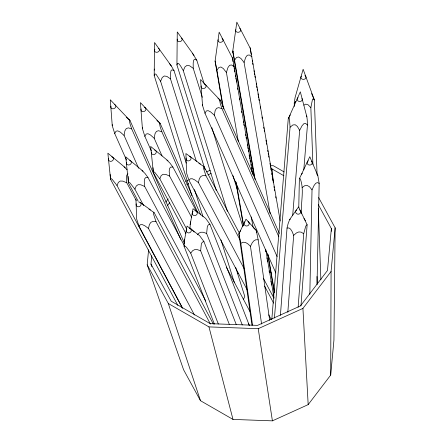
<?xml version="1.0" encoding="UTF-8"?>
<svg xmlns="http://www.w3.org/2000/svg" width="443" height="443" viewBox="0 0 443 443"><rect width="100%" height="100%" fill="white"/><g stroke="black" fill="none" stroke-linecap="round" stroke-linejoin="round"><path stroke-width="0.66" d="M148.588 249.802L147.192 264.809L183.579 369.744L200.48 400.71L232.996 419.416L272.412 420.85L308.173 404.625L330.694 375.088L331.082 271.493L335.135 227.829L318.633 197.584M331.336 231.324L331.364 228.571L318.284 204.6M335.135 227.829L333.939 340.158L330.694 375.088M191.847 195.645L154.203 75.526L154.541 42.545L171.341 66.018L174.044 70.725L205.065 169.724M298.765 207.828L299.379 178.773L309.79 156.706L317.864 175.721L319.17 183.374L317.033 284.384M301.572 213.842C300.542 202.279 304.612 189.715 300.166 178.601L299.379 178.773M309.818 294.318L312.027 189.853L313.998 185.595L315.671 183.347L317.31 182.588L319.17 183.374M214.412 324.138L184.044 246.175L184.199 241.856L187.046 226.068L199.655 235.709L203.924 241.568L236.296 324.686M249.304 325.372L209.899 224.219L205.635 218.355L193.026 208.714L190.18 224.501L190.025 228.826L191.094 228.848L194.189 232.077M229.264 324.276L200.657 250.827L201.36 243.811L202.329 242.21L203.924 241.568M242.271 324.963L206.637 233.478L207.341 226.462L208.31 224.856L209.899 224.219M280.413 315.333L287.036 228.04L288.105 223.632L289.689 219.484L298.56 206.947L307.126 224.784L300.969 305.891M287.823 312.332L293.665 235.349L292.042 231.379L290.547 229.086L288.969 227.984L287.036 228.04M298.128 307.265L303.71 233.721L305.615 226.644L306.362 225.166L307.126 224.784M271.825 319.314L288.249 118.868L300.321 91.834L306.883 116.869L307.226 119.732L307.459 125.092L303.787 169.863M274.422 318.03L290.06 127.23L289.484 119.012L288.991 117.993L288.249 118.868L290.303 114.909M292.662 215.752L299.662 130.342L302.004 125.818L303.892 123.675L305.626 123.381L307.459 125.092M151.866 266.675L150.963 264.067L151.727 255.821M331.364 228.571L327.471 270.479L300.454 305.914L257.544 325.383L210.248 323.667L171.236 301.223L150.963 264.067M128.265 176.43L128.437 182.931L138.194 201.211M222.846 106.602L215.093 61.09L219.158 32.167L232.669 58.515L252.798 174.448M254.487 177.654L232.891 52.307L232.763 51.072L236.828 22.15L250.339 48.497L280.209 220.974M294.362 106.492L294.241 103.036L295.06 97.632L303.134 69.269L314.369 99.974L317.077 174.675M312.908 164.403L310.853 107.682L312.453 99.509L313.306 98.706L314.369 99.974L311.556 93.528M138.637 168.262L124.073 135.442L124.871 130.879L126.277 128.536L128.42 127.861L131.721 128.941L180.727 239.381M162.055 155.958L154.214 138.288L155.011 133.725L156.418 131.383L158.561 130.707L161.861 131.781L197.705 212.562M277.085 256.58L214.351 115.213L215.148 110.65L216.555 108.308L218.698 107.632L221.998 108.707L278.846 236.822M154.164 70.177L154.374 69.042M184.199 241.856L184.748 239.165M190.18 224.501L190.728 221.81M194.46 315.001L148.471 228.45L149.402 224.573L150.83 222.386L152.901 221.422L156.019 221.655L210.431 324.049M244.409 269.128L198.42 182.577L199.35 178.701L200.779 176.513L202.85 175.544L205.967 175.782L239.973 239.779M215.22 62.325L215.603 61.106M238.262 141.273L226.412 72.464L227.935 67.602L229.585 65.298L231.573 64.971L234.253 66.81M232.891 52.307L233.273 51.089M270.13 213.687L244.082 62.446L245.605 57.579L247.255 55.281L249.248 54.954L251.923 56.787M182.051 307.414L117.018 185.534L118.347 182.389L120.236 181.043L122.883 181.126L126.792 182.815L136.222 200.485M143.676 205.635L134.899 189.178L136.228 186.032L138.116 184.687L140.763 184.77L144.667 186.459L205.796 301.03M186.808 229.358L159.823 178.778L161.152 175.633L163.041 174.287L165.688 174.37L169.591 176.059L191.703 217.496M243.412 299.584L244.774 296.445L235.67 267.406M186.226 163.129L160.582 81.29L162.249 77.486L164.259 75.997L166.85 76.373L170.5 78.893L196.354 161.39M227.359 211.278L183.308 70.697L184.975 66.893L186.985 65.398L189.582 65.774L193.231 68.294L202.329 97.338M154.203 75.526L154.923 73.909L156.108 74.313L160.582 81.29M216.228 190.329L176.929 64.933L177.649 63.316L178.839 63.714L180.611 65.99L183.308 70.697M240.704 230.277L238.899 233.821L251.973 325.201M261.58 324.027L250.461 246.28L252.266 242.736L253.983 240.704L255.849 239.752L258.18 239.851L269.693 320.322M126.493 160.073L114.731 133.564L115.983 131.25L117.783 130.851L120.319 132.119L124.073 135.442M151.312 150.925L144.872 136.411L146.124 134.091L147.923 133.692L150.459 134.965L154.214 138.288M275.862 273.004L205.009 113.336L206.261 111.016L208.06 110.617L210.597 111.891L214.351 115.213M223.582 109.056L216.893 70.221L218.864 67.474L220.902 67.004L223.283 68.515L226.412 72.464M255.102 179.426L234.563 60.204L236.534 57.457L238.572 56.986L240.953 58.498L244.082 62.446M301.345 174.514L302.347 173.169M165.737 202.141L168.218 198.885M167.327 205.801L169.824 202.529M147.192 264.809L168.312 303.516L208.958 326.901L258.23 328.689L302.929 308.411L331.082 271.493M197.473 234.796L198.641 233.323L200.734 232.243L203.254 232.254L206.637 233.478M218.321 324.005L190.717 253.13L192.661 250.672L194.759 249.592L197.273 249.603L200.657 250.827M127.922 173.828L126.776 175.195L126.388 177.992L126.792 182.815M294.241 103.036L295.874 101.358M182.715 308.394L138.991 226.113L140.437 224.684L142.314 224.618L144.839 225.769L148.471 228.45M247.565 290.558L188.939 180.24L190.39 178.811L192.262 178.745L194.787 179.891L198.42 182.577M293.665 235.349L296.511 232.902L298.887 231.927L301.174 232.143L303.71 233.721M290.06 127.23L292.884 124.948L295.193 124.749L297.342 126.388L299.662 130.342M302.132 187.55L304.834 185.645L307.149 185.434L309.43 186.713L312.027 189.853M239.336 233.084L204.035 166.651L203.459 167.039L203.581 168.55L205.967 175.782M213.354 324.06L154.086 212.524L153.511 212.911L153.632 214.423L156.019 221.655M303.937 105.135L305.664 104.133L308.035 104.758L310.853 107.682M289.689 219.484L290.453 219.102M185.695 181.37L187.583 180.511M206.471 171.945L210.248 170.228M186.852 184.46L188.718 183.618M207.994 174.869L211.101 173.457M237.315 273.768L238.555 273.204M252.527 325.101L240.82 243.268L243.141 242.249L245.3 242.41L247.615 243.65L250.461 246.28M196.963 212.186L172.903 167.089L170.727 167.077L169.58 168.445L169.193 171.236L169.591 176.059M184.393 245.749L147.979 177.493L145.802 177.477L144.651 178.845L144.268 181.641L144.667 186.459M184.044 246.175L185.113 246.197L186.453 247.266L190.717 253.13M250.788 164.918L252.842 164.99M270.634 165.638L273.37 165.737L284.129 171.928M251.513 168.224L252.887 168.274M270.706 168.921L272.08 168.971L283.902 175.771M269.715 272.506L271.088 272.556M198.885 163.273L204.035 166.651M148.937 209.151L154.086 212.524M204.212 83.888L196.77 60.132L194.831 59.157L193.713 60.115L193.187 62.945L193.231 68.294M174.044 70.725L172.1 69.75L170.987 70.708L170.461 73.538L170.5 78.893M166.884 160.095L169.879 162.996L172.903 167.089M141.959 170.5L144.955 173.401L147.979 177.493M124.079 166.85L127.08 169.752M200.402 163.965L185.91 153.544L186.558 173.008L188.939 180.24M140.005 202.324L150.448 209.838M168.002 160.831L150.664 146.439L153.361 172.526L185.877 233.467M143.078 171.236L125.74 156.844L128.437 182.931L128.88 182.189L129.998 182.926L134.899 189.178M125.197 167.587L107.865 153.195L110.562 179.282L177.864 305.432M217.956 98.246L220.304 100.323L279.395 233.489M156.877 120.49L160.167 123.398L200.768 214.91M126.272 117.234L130.026 120.557L184.631 243.622M253.413 227.774L256.259 230.404L258.18 239.851M192.295 53.149L196.77 60.132M169.569 63.742L171.341 66.018M159.823 178.778L154.923 172.521L153.804 171.784L153.361 172.526L152.957 167.709M117.018 185.534L112.118 179.277L110.999 178.54L110.562 179.282L110.157 174.464M194.067 55.419L177.266 31.951L176.929 64.933M304.009 218.521L305.504 220.813M226.223 267.035L250.611 312.741M248.279 323.54L249.254 325.367M263.303 278.187L273.99 298.3M264.587 286.1L273.658 303.167M268.702 314.84L271.293 319.713M317.21 174.431L317.864 175.721M306.39 115.85L306.883 116.869M138.991 226.113L136.61 218.881L135.962 199.416M221.998 108.707L220.293 103.64L219.506 99.753L220.304 100.323L200.552 79.552L202.54 105.489L205.009 113.336M161.861 131.781L160.156 126.715L159.369 122.827L160.167 123.398L140.414 102.626L142.402 128.564L144.872 136.411M131.721 128.941L130.015 123.874L129.229 119.981L130.026 120.557L110.274 99.786L112.262 125.718L114.731 133.564M168.312 303.516L200.48 400.71M232.963 175.627L237.719 190.811M211.843 127.695L242.864 226.694M220.963 239.929L234.408 282.828M194.499 189.532L202.977 216.594M208.958 326.901L232.996 419.416M232.763 51.072L234.563 60.204M215.093 61.09L216.893 70.221M274.361 292.74L267.627 253.955M240.82 243.268L238.899 233.821L246.015 219.191L256.259 230.404L256.552 232.453M251.192 54.339L250.123 47.656M252.25 60.469L252.482 61.832M252.715 63.194L252.953 64.556M254.011 70.686L254.243 72.048M254.476 73.416L254.714 74.778M254.946 76.141L255.179 77.503M256.237 83.633L256.475 84.995M256.707 86.357L256.94 87.72M257.178 89.082L257.411 90.444M257.998 93.85L258.23 95.212M258.468 96.574L258.701 97.936M258.939 99.304L259.172 100.666M260.229 106.796L260.462 108.158M261.99 117.013L262.223 118.375M263.751 127.235L263.984 128.597M264.216 129.96L264.454 131.322M265.977 140.176L266.215 141.538M266.448 142.901L266.68 144.263M267.738 150.393L267.971 151.761M268.209 153.123L268.441 154.485M268.679 155.847L268.912 157.21M269.97 163.34L270.202 164.702M270.44 166.064L270.673 167.426M270.906 168.789L271.144 170.151M271.731 173.556L271.963 174.919M272.196 176.281L272.434 177.649M272.666 179.011L272.905 180.373M273.957 186.503L274.195 187.865M274.427 189.227L274.66 190.59M275.718 196.72L275.956 198.082M268.009 254.365L274.461 291.832M265.706 249.387L274.034 297.751M233.051 61.632L232.453 57.673M233.638 65.038L233.871 66.4M234.109 67.762L234.341 69.125M234.58 70.487L234.812 71.849M235.399 75.255L235.632 76.617M235.87 77.979L236.102 79.341M236.335 80.709L236.573 82.071M237.631 88.201L237.863 89.564M239.386 98.418L239.624 99.78M241.618 111.365L241.85 112.727M243.379 121.581L243.611 122.944M243.849 124.306L244.082 125.668M245.61 134.528L245.843 135.89M246.075 137.252L246.314 138.615M247.371 144.745L247.604 146.107M247.836 147.469L248.074 148.831M248.307 150.194L248.54 151.556M249.127 154.961L249.365 156.324M249.597 157.686L249.835 159.054M250.068 160.416L250.301 161.778M251.358 167.908L251.591 169.27M251.829 170.633L252.061 171.995M265.556 250.339L265.794 251.702M266.847 257.832L267.085 259.194M267.317 260.556L267.555 261.918M269.078 270.778L269.316 272.14M270.839 280.995L271.072 282.357M271.31 283.719L271.542 285.082M273.071 293.942L273.303 295.304M251.286 216.893L253.047 227.109M236.257 182.632L243.534 224.867M235.759 181.541L243.384 225.825M258.23 328.689L272.412 420.85M272.08 168.971L273.309 182.737M302.929 308.411L308.173 404.625M318.307 208.564L320.887 279.81M316.972 276.454L317.249 284.063M202.517 104.376L202.54 105.489M142.38 127.451L142.402 128.564M112.24 124.605L112.262 125.718M311.446 161.174A2.553 2.276 1.2 0 1 311.324 164.53A2.553 2.276 1.2 0 1 307.586 164.115A2.553 2.276 1.2 0 1 308.361 160.831M222.026 38.524A2.553 2.021 -9.8 0 1 222.74 41.16A2.553 2.021 -9.8 0 1 219.457 42.168A2.553 2.021 -9.8 0 1 218.172 39.704M181.608 38.07A2.553 2.049 -17.4 0 1 180.074 41.603A2.553 2.049 -17.4 0 1 177.311 39.111M144.302 107.3A2.553 2.121 -23.9 0 1 145.775 109.919A2.553 2.121 -23.9 0 1 142.58 111.597A2.553 2.121 -23.9 0 1 141.107 108.978M129.683 160.444A2.553 2.221 -28.1 0 1 131.2 163.196A2.553 2.221 -28.1 0 1 128.033 164.929A2.553 2.221 -28.1 0 1 126.515 162.177M189.366 156.218A2.553 2.32 -28 0 1 190.927 159.103A2.553 2.32 -28 0 1 187.743 160.82A2.553 2.32 -28 0 1 186.187 157.935M194.931 210.757A2.553 2.387 -21.3 0 1 197.262 213.426A2.553 2.387 -21.3 0 1 194.156 215.531A2.553 2.387 -21.3 0 1 192.362 212.496M192.655 211.92A2.553 2.387 -21.3 0 1 193.093 211.427M204.439 84.225A2.553 2.121 -23.9 0 1 205.917 86.845A2.553 2.121 -23.9 0 1 202.722 88.522A2.553 2.121 -23.9 0 1 201.244 85.903M299.634 209.871A2.553 2.381 4.3 0 1 300.16 213.349A2.553 2.381 4.3 0 1 296.4 213.493A2.553 2.381 4.3 0 1 296.533 209.988M248.08 221.583A2.553 2.409 -8.1 0 1 248.623 225.094A2.553 2.409 -8.1 0 1 244.868 225.36A2.553 2.409 -8.1 0 1 244.979 221.805M189.598 228.206A2.553 2.387 -21.3 0 1 191.099 231.39A2.553 2.387 -21.3 0 1 187.561 232.68A2.553 2.387 -21.3 0 1 186.675 229.269M138.775 202.019A2.553 2.32 -28 0 1 141.084 204.572A2.553 2.32 -28 0 1 138.006 206.737A2.553 2.32 -28 0 1 136.239 203.808M158.4 48.342A2.553 2.049 -17.4 0 1 158.982 51.189A2.553 2.049 -17.4 0 1 155.471 52.036A2.553 2.049 -17.4 0 1 154.895 49.19M239.696 28.502A2.553 2.021 -9.8 0 1 240.411 31.143A2.553 2.021 -9.8 0 1 237.127 32.151A2.553 2.021 -9.8 0 1 235.842 29.687M302.015 98.534A2.553 2.11 4.7 0 1 300.991 101.231A2.553 2.11 4.7 0 1 297.618 100.533A2.553 2.11 4.7 0 1 298.061 97.715M304.895 75.637A2.553 2.043 -2.1 0 1 305.515 78.472A2.553 2.043 -2.1 0 1 301.954 79.015A2.553 2.043 -2.1 0 1 301.34 76.179M154.607 150.039A2.553 2.221 -28.1 0 1 156.191 152.597A2.553 2.221 -28.1 0 1 153.372 154.579A2.553 2.221 -28.1 0 1 151.307 152.37M111.808 156.794A2.553 2.221 -28.1 0 1 113.325 159.546A2.553 2.221 -28.1 0 1 110.152 161.28A2.553 2.221 -28.1 0 1 108.635 158.528M114.737 104.648A2.553 2.121 -23.9 0 1 115.451 107.439A2.553 2.121 -23.9 0 1 112.24 108.701A2.553 2.121 -23.9 0 1 110.966 106.132"/></g></svg>
